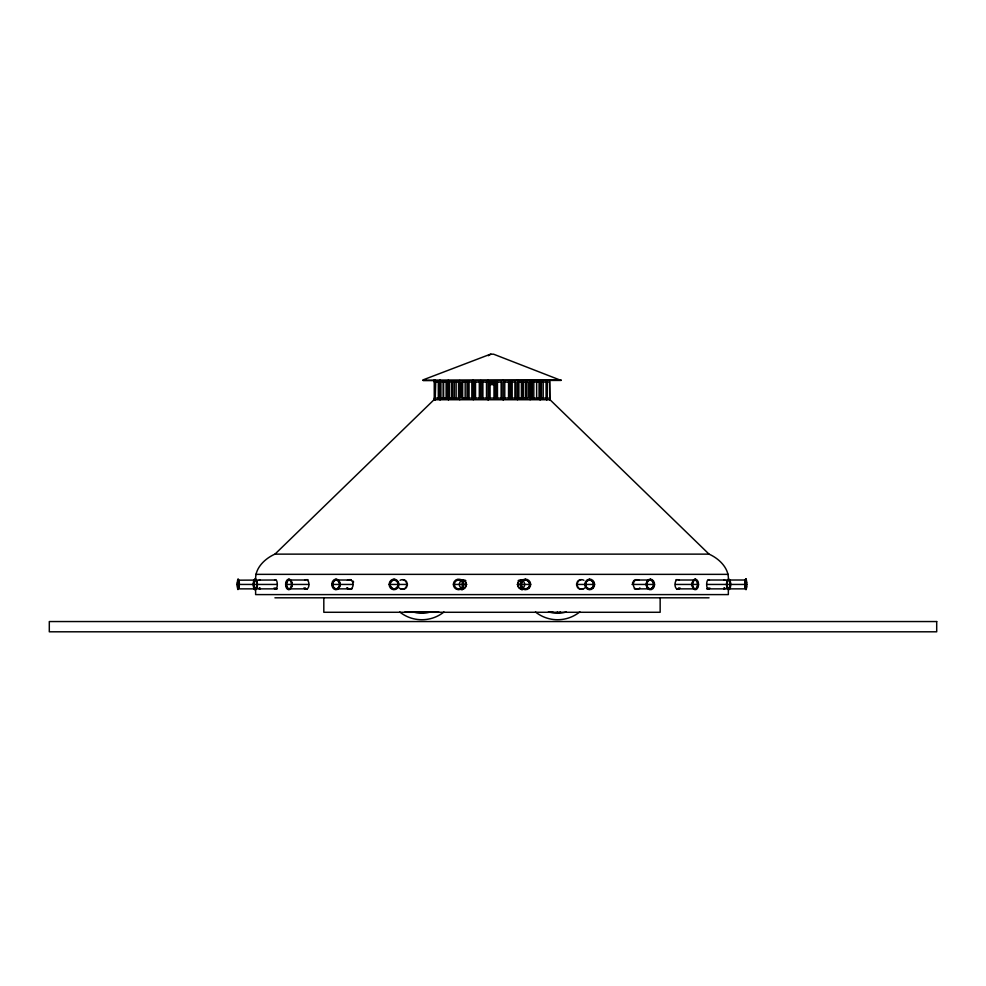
<?xml version="1.0" encoding="UTF-8"?>
<svg xmlns="http://www.w3.org/2000/svg" width="986" height="986" viewBox="0 0 986 986"><rect width="100%" height="100%" fill="white"/><g stroke="black" fill="none" stroke-linecap="round" stroke-linejoin="round"><path stroke-width="1.48" d="M237.466 583.293L237.996 580.014L237.996 588.864L237.429 583.293L238.23 579.127L238.637 588.864L277.263 588.864M706.777 588.864L745.391 588.864L745.983 584.439L745.293 579.571M238.107 583.293L238.156 582.233M745.897 586.658L745.958 585.585M728.95 579.595L728.765 580.014A4.425 1.689 -90 0 0 727.249 586.658A4.425 1.689 -90 0 0 730.158 586.658A4.425 1.689 -90 0 0 728.703 580.014L728.592 579.127L728.173 580.014M746.538 586.658C745.206 592.303 745.12 580.902 746.045 579.213M746.402 587.57L746.501 582.233M525.439 580.014L525.402 579.127L525.353 580.014M237.416 584.439C237.552 594.102 240.683 584.143 238.698 579.916M539.256 382.063L546.084 382.063L546.084 398.097L546.811 399.737L547.131 382.075M394.252 580.014L394.104 579.127L394.006 580.014M447.558 382.05L440.927 382.05L440.927 398.11L440.039 399.737L440.039 380.436M434.247 379.93L434.247 399.737L434.345 398.122L435.097 398.122L435.208 399.737L435.726 382.075L435.208 380.436L435.097 382.038L434.345 382.038L434.247 380.436M589.69 580.014L589.603 579.127L589.455 580.014M255.62 578.696C255.448 567.517 265.283 558.421 274.921 554.132L709.045 554.132C719.114 558.594 729.332 568.343 728.346 580.138M530.111 379.93L530.111 399.737L531.134 398.171L531.134 381.989L539.059 381.989L539.059 398.171L540.094 399.737L540.821 398.097L540.821 382.063M254.289 579.867A5.275 2.034 -90 0 1 255.83 579.337L255.189 580.014M255.793 580.014L255.62 579.189M650.378 580.014A4.425 3.5 -90 0 1 653.41 586.658A4.425 3.5 -90 0 1 647.346 586.658A4.425 3.5 -90 0 1 650.378 580.014L650.378 579.164A5.275 4.178 -90 0 1 654.001 587.077A5.275 4.178 -90 0 1 646.754 587.077A5.275 4.178 -90 0 1 650.378 579.164L649.984 580.014L636.956 580.014M440.927 398.11L447.558 398.11L448.408 399.737L449.604 398.134L449.604 382.026L459.193 382.026M695.327 580.014L695.142 579.127L694.822 580.014L678.257 580.014M501.862 398.147L489.561 398.073L489.561 382.087L501.541 382.087L501.541 398.073L503.205 399.737L504.77 398.073L504.77 382.087M486.517 382.063L486.517 398.11L488.119 399.737L489.771 398.073L489.771 382.087M238.476 580.175L275.723 580.014M745.872 580.175L746.538 582.233M274.983 554.132L434.013 399.737L550.015 399.737L709.033 554.132M745.428 579.263L746.192 579.435M488.28 355.712L490.954 354.196M422.945 379.93L490.412 354.196L493.616 354.196L561.083 380.436L422.945 380.436L561.083 379.93M435.726 382.075L439.51 382.075M487.158 382.063L461.214 382.063L461.214 398.097L487.158 398.11M503.747 382.087L515.949 382.087L515.949 398.073L517.527 399.737L517.527 379.93M518.266 382.038L528.755 382.063L528.755 398.097L518.266 398.122M546.306 382.075L549.461 382.075L549.781 399.737L549.781 379.93M435.726 398.085L440.064 398.147M449.604 398.134L459.193 398.134M503.747 398.073L515.949 398.073M531.134 398.171L539.059 398.171M539.256 398.097L546.084 398.097M546.306 398.097L549.461 398.097M255.62 574.357L728.346 574.357M305.87 580.014L289.329 580.014A4.425 2.699 -90 0 0 287 586.658A4.425 2.699 -90 0 0 291.671 586.658A4.425 2.699 -90 0 0 289.329 580.014L289.009 579.127L288.824 580.014M349.426 580.014L336.399 580.014L336.078 579.127L336.004 580.014A4.425 3.5 -90 0 1 339.036 586.658A4.425 3.5 -90 0 1 332.972 586.658A4.425 3.5 -90 0 1 336.004 580.014M708.305 580.014L745.391 580.014L744.763 584.439L745.391 588.864M237.17 584.439L238.156 584.439M238.427 584.439L277.362 584.439M285.607 584.439L308.569 584.439M331.814 584.439L352.926 584.439M389.137 584.439L407.058 584.439M453.387 584.439L462.175 584.439M463.001 584.439L466.809 584.439M517.206 584.439L521.052 584.439M521.767 584.439L530.678 584.439M576.748 584.439L594.583 584.439M632.001 584.439L654.556 584.439M675.558 584.439L698.544 584.439M706.642 584.439L745.515 584.439M745.872 584.439L746.858 584.439M289.329 588.864L307.373 588.864M336.399 588.864L350.868 588.864M635.502 588.864L649.984 588.864M676.741 588.864L694.822 588.864M274.921 597.812L709.045 597.812M404.79 612.109L438.918 612.109M745.872 579.127L746.02 579.164A5.275 0.703 -90 0 1 746.599 587.077A5.275 0.703 -90 0 1 745.379 587.077A5.275 0.703 -90 0 1 745.983 579.164M549.683 398.11L549.781 399.737M238.156 586.658L238.045 584.439M728.346 588.815L728.346 594.595L255.62 594.595L255.62 588.815M660.152 597.812L660.152 612.281L323.815 612.281L323.815 597.812M546.811 379.93L546.811 399.737M543.2 382.063L543.2 398.097M541.45 382.026L541.45 398.134M540.439 382.013L540.439 398.159M540.094 379.93L540.094 399.737M536.643 381.989L536.643 398.171M533.82 382.013L533.82 398.159M532.28 382.05L532.28 398.11M526.968 382.063L526.968 398.097M525.489 382.05L525.489 398.11M523.369 382.05L523.369 398.11M522.839 382.038L522.839 398.122M521.409 382.038L521.409 398.122M518.882 382.063L518.882 398.097M514.926 382.087L514.926 398.073M512.165 382.038L512.165 398.122M510.736 381.915L510.736 398.245M509.17 382.013L509.17 398.147M508.542 382.013L508.542 398.147M503.205 379.93L503.205 399.737M501.344 382.087L501.344 398.073M497.462 382.013L497.462 398.147M496.833 382.013L496.833 398.147M495.909 381.915L495.909 398.245M494.467 382.075L494.467 398.085M494.269 382.075L494.269 398.085M493.616 384.454L493.703 381.767L493.801 384.454L490.227 384.454L490.412 381.767M493.493 381.767L493.493 384.454M493.185 381.767L493.185 384.454M493.012 381.767L493.012 384.454M492.803 381.767L492.803 384.454M492.593 381.767L492.593 384.454M491.767 381.767L491.891 384.454M491.435 381.767L491.435 384.454M491.016 381.767L491.016 384.454M490.671 381.767L490.671 384.454M488.119 379.93L488.119 399.737M482.672 382.075L482.672 398.085M482.474 382.075L482.474 398.085M480.823 380.436L480.823 398.245M480.33 382.038L480.33 398.122M479.307 382.038L479.307 398.122M475.523 382.063L475.523 398.11M474.895 382.063L474.895 398.11L473.292 399.737L473.292 379.93M471.838 382.063L471.838 398.097M469.053 382.038L469.053 398.122M468.03 382.038L468.03 398.122M467.019 382.05L467.019 398.11M465.17 382.05L465.17 398.11M462.644 382.063L462.644 398.097M459.747 380.436L459.747 399.737L458.564 398.134L458.564 382.026M456.136 382.05L456.136 398.11M451.921 382.001L451.921 398.159M451.724 382.026L451.724 398.134M448.408 379.93L448.408 399.737M447.385 382.001L447.385 398.159M446.116 382.001L446.116 398.171M443.614 382.05L443.614 398.11M443.232 382.001L443.232 398.171M440.039 379.93L440.039 399.737M438.782 382.075L438.782 398.085M438.314 382.038L438.314 398.122M435.208 379.93L435.208 399.737M724.007 580.298A4.819 0.629 -90 0 1 724.636 580.298M724.772 587.89A4.819 0.629 -90 0 1 723.872 587.89M709.797 587.89A4.819 1.849 -90 0 1 707.307 588.174A4.819 1.849 -90 0 1 706.974 581.715A4.819 1.849 -90 0 1 709.415 580.298M679.983 587.89A4.819 2.933 -90 0 1 676.014 588.174A4.819 2.933 -90 0 1 675.496 581.715A4.819 2.933 -90 0 1 679.366 580.298M584.821 587.89A4.819 4.462 -90 0 1 578.794 588.174A4.819 4.462 -90 0 1 578.018 581.715A4.819 4.462 -90 0 1 583.897 580.298M523.812 589.135A4.819 4.782 -90 0 1 517.835 583.848A4.819 4.782 -90 0 1 524.959 580.298M459.008 580.298A4.819 4.782 -90 0 1 466.144 583.848A4.819 4.782 -90 0 1 460.154 589.135M400.082 580.298A4.819 4.462 -90 0 1 405.961 581.715A4.819 4.462 -90 0 1 405.172 588.174A4.819 4.462 -90 0 1 399.157 587.89M347.417 580.298A4.819 3.833 -90 0 1 352.458 581.715A4.819 3.833 -90 0 1 351.792 588.174A4.819 3.833 -90 0 1 346.616 587.89M304.6 580.298A4.819 2.933 -90 0 1 308.47 581.715A4.819 2.933 -90 0 1 307.952 588.174A4.819 2.933 -90 0 1 303.996 587.89M274.552 580.298A4.819 1.849 -90 0 1 276.992 581.715A4.819 1.849 -90 0 1 276.672 588.174A4.819 1.849 -90 0 1 274.17 587.89M259.33 580.298A4.819 0.629 -90 0 1 259.959 580.298M260.094 587.89A4.819 0.629 -90 0 1 259.207 587.89M639.865 587.89A4.819 3.833 -90 0 1 634.688 588.174A4.819 3.833 -90 0 1 634.023 581.715A4.819 3.833 -90 0 1 639.064 580.298M402.917 579.657A4.819 4.462 -90 0 1 406.787 582.06M407.23 583.231A4.819 4.462 -90 0 1 407.23 585.733M406.787 586.892A4.819 4.462 -90 0 1 400.698 588.654M353.013 581.062A4.819 3.833 -90 0 1 353.617 582.06M352.224 588.654A4.819 3.833 -90 0 1 351.299 589.135M350.301 589.308A4.819 3.833 -90 0 1 347.602 587.89M350.301 579.657A4.819 3.833 -90 0 1 351.299 579.817M307.349 589.308A4.819 2.933 -90 0 1 305.266 587.89M307.349 579.657A4.819 2.933 -90 0 1 308.1 579.817M276.487 589.135A4.819 1.849 -90 0 1 275.661 587.89M708.305 587.89A4.819 1.849 -90 0 1 707.48 589.135M678.701 587.89A4.819 2.933 -90 0 1 676.63 589.308M675.866 579.817A4.819 2.933 -90 0 1 676.63 579.657M638.09 588.654A4.819 3.833 -90 0 1 634.257 588.654M632.482 583.231A4.819 3.833 -90 0 1 632.864 582.06M633.468 581.062A4.819 3.833 -90 0 1 636.18 579.657M583.281 588.654A4.819 4.462 -90 0 1 577.192 586.892M576.748 585.733A4.819 4.462 -90 0 1 576.748 583.231M577.192 582.06A4.819 4.462 -90 0 1 581.05 579.657M523.603 589.135A4.819 4.782 -90 0 1 517.625 585.105A4.819 4.782 -90 0 1 522.358 579.657M461.608 579.657A4.819 4.782 -90 0 1 466.23 585.733M465.749 586.892A4.819 4.782 -90 0 1 460.363 589.135M521.015 581.629A5.633 5.583 -90 0 1 521.015 587.262M523.122 589.32A5.633 5.583 -90 0 1 521.779 589.875M522.531 580.618A4.425 4.388 -90 0 1 521.471 588.716M518.143 580.618A4.425 4.388 -90 0 1 519.203 580.175M462.927 587.262A5.633 5.583 -90 0 1 462.927 581.629M462.212 589.875A5.633 5.583 -90 0 1 460.869 589.32M464.8 580.175A4.425 4.388 -90 0 1 465.848 580.618M462.533 588.716A4.425 4.388 -90 0 1 461.473 580.618M255.83 589.542A5.275 2.034 -90 0 1 253.858 588.174M254.856 588.716A4.425 1.701 -90 0 1 254.45 588.272M443.946 612.01A35.422 35.422 0 0 1 399.761 612.01M579.879 611.838A35.422 35.422 0 0 1 535.484 612.01M552.826 611.862A1.602 1.602 0 0 1 550.558 611.677M560.319 611.788A1.602 1.602 0 0 1 557.349 611.924M566.334 611.912A28.951 28.951 0 0 1 548.45 611.788M429.44 611.838A1.602 1.602 0 0 1 428.207 611.838M415.5 611.838A1.602 1.602 0 0 1 414.268 611.838M429.354 612.281A28.951 28.951 0 0 1 414.366 612.281M423.339 611.887A1.602 1.602 0 0 1 420.369 611.887M458.601 579.509L458.601 579.509M936.7 621.55L49.3 621.55L49.3 631.804L936.7 631.804L936.7 621.55M695.327 579.164L695.229 579.127A5.275 3.217 -90 0 0 692.542 587.077A5.275 3.217 -90 0 0 698.113 587.077A5.275 3.217 -90 0 0 695.327 579.164M255.793 579.349L255.719 579.263A5.275 1.947 -90 0 0 253.303 585.807A5.275 1.947 -90 0 0 256.57 588.174A5.275 1.947 -90 0 0 255.694 579.337M454.336 398.159L454.336 382.001L454.3 398.11M729.357 587.57A4.425 1.676 -90 0 0 728.605 580.175A4.425 1.676 -90 0 0 726.559 585.585A4.425 1.676 -90 0 0 729.357 587.57M730.441 587.077A5.275 2.009 -90 0 0 728.703 579.164A5.275 2.009 -90 0 0 726.965 587.077A5.275 2.009 -90 0 0 730.441 587.077M697.225 587.57A4.425 2.687 -90 0 0 696.017 580.175A4.425 2.687 -90 0 0 692.727 585.585A4.425 2.687 -90 0 0 697.225 587.57M696.72 587.57A4.425 2.687 -90 0 0 695.512 580.175A4.425 2.687 -90 0 0 692.221 585.585A4.425 2.687 -90 0 0 696.72 587.57M652.461 587.57A4.425 3.5 -90 0 0 650.896 580.175A4.425 3.5 -90 0 0 646.594 585.585A4.425 3.5 -90 0 0 652.461 587.57M592.586 587.57A4.425 4.092 -90 0 0 590.75 580.175A4.425 4.092 -90 0 0 585.733 585.585A4.425 4.092 -90 0 0 592.586 587.57M592.34 587.57A4.425 4.092 -90 0 0 590.515 580.175A4.425 4.092 -90 0 0 585.499 585.585A4.425 4.092 -90 0 0 592.34 587.57M593.153 588.174A5.275 4.893 -90 0 0 590.959 579.337A5.275 4.893 -90 0 0 584.969 585.807A5.275 4.893 -90 0 0 593.153 588.174M528.533 587.57A4.425 4.388 -90 0 0 526.573 580.175A4.425 4.388 -90 0 0 521.212 585.585A4.425 4.388 -90 0 0 528.459 587.57A4.425 4.388 -90 0 0 526.487 580.175A4.425 4.388 -90 0 0 521.126 585.585A4.425 4.388 -90 0 0 528.533 587.57M529.137 588.174A5.275 5.238 -90 0 0 526.795 579.337A5.275 5.238 -90 0 0 520.386 585.807A5.275 5.238 -90 0 0 529.137 588.174M461.805 587.57A4.425 4.388 -90 0 0 459.846 580.175A4.425 4.388 -90 0 0 454.472 585.585A4.425 4.388 -90 0 0 461.805 587.57M462.323 588.174A5.275 5.238 -90 0 0 459.981 579.337A5.275 5.238 -90 0 0 453.56 585.807A5.275 5.238 -90 0 0 462.323 588.174M396.902 587.57A4.425 4.08 -90 0 0 395.066 580.175A4.425 4.08 -90 0 0 390.062 585.585A4.425 4.08 -90 0 0 396.902 587.57M397.148 587.57A4.425 4.08 -90 0 0 395.312 580.175A4.425 4.08 -90 0 0 390.308 585.585A4.425 4.08 -90 0 0 397.148 587.57M397.457 588.174A5.275 4.881 -90 0 0 395.275 579.337A5.275 4.881 -90 0 0 389.297 585.807A5.275 4.881 -90 0 0 397.457 588.174M338.876 587.57A4.425 3.5 -90 0 0 337.298 580.175A4.425 3.5 -90 0 0 333.009 585.585A4.425 3.5 -90 0 0 338.876 587.57M338.962 588.174A5.275 4.178 -90 0 0 337.089 579.337A5.275 4.178 -90 0 0 331.962 585.807A5.275 4.178 -90 0 0 338.962 588.174M290.734 587.57A4.425 2.699 -90 0 0 289.527 580.175A4.425 2.699 -90 0 0 286.223 585.585A4.425 2.699 -90 0 0 290.734 587.57M291.104 588.174A5.275 3.217 -90 0 0 289.662 579.337A5.275 3.217 -90 0 0 285.718 585.807A5.275 3.217 -90 0 0 291.104 588.174M256.348 587.57A4.425 1.639 -90 0 0 255.62 580.175A4.425 1.639 -90 0 0 253.612 585.585A4.425 1.639 -90 0 0 256.348 587.57M256.952 587.57A4.425 1.639 -90 0 0 256.212 580.175A4.425 1.639 -90 0 0 254.215 585.585A4.425 1.639 -90 0 0 256.952 587.57M238.464 588.174A5.275 0.666 -90 0 0 238.168 579.337A5.275 0.666 -90 0 0 237.367 585.807A5.275 0.666 -90 0 0 238.464 588.174"/></g></svg>
